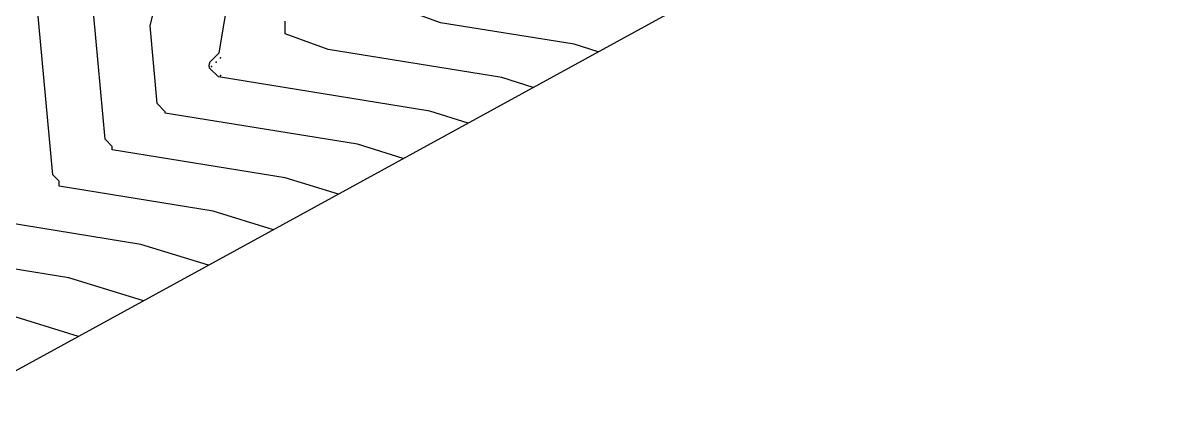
# Model space of a CAD drawing. Header units: metres. Extents: x 419582 to 423558, y 4805372 to 4807539.
# Drawn here: x 421780.29 to 421806, y 4806399.88 to 4806408.95 of the extents above; entities that cross this region are included whole.
import ezdxf

# ---------------------------------------------------------------- set-up
doc = ezdxf.new("R2010")
doc.units = ezdxf.units.M
for name, color, linetype in [('C-TINN', 4, 'Continuous'), ('C-TINN-BNDY', 110, 'Continuous'), ('C-TOPO-MAJR', 9, 'Continuous'), ('C-TOPO-MINR', 8, 'Continuous')]:
    doc.layers.add(name, color=color, linetype=linetype)

msp = doc.modelspace()

# ---------------------------------------------------------------- linework, layer by layer
at = {"layer": 'C-TINN', "color": 4, "linetype": 'Continuous', "lineweight": -3}
for p in [(421784.57, 4806407.96, 1793.04), (421784.67, 4806408.06, 1793.04), (421784.77, 4806408.16, 1793.04), (421784.77, 4806407.76, 1793.04)]:
    msp.add_point(p, dxfattribs=at)
at = {"layer": 'C-TINN-BNDY', "color": 110, "linetype": 'Continuous', "lineweight": -3, "flags": 128}
msp.add_lwpolyline([(422724.87, 4807165.92), (422697.08, 4807146.67), (422577.28, 4807048.8), (422494.93, 4806993.73), (422433.35, 4806948.24), (422390.21, 4806913.55), (422303.24, 4806847.72), (422229.68, 4806793.83), (422213.19, 4806781.58), (422179.34, 4806755.48), (422143.63, 4806726.94), (422090.94, 4806686.36), (421935.65, 4806537.41), (421807.76, 4806419.27), (421798.23, 4806410.98), (421750.84, 4806385.06), (421712.43, 4806364.25), (421678.37, 4806344.94), (421648.74, 4806328.11), (421541.25, 4806258.62), (421434.62, 4806175.52), (421305.47, 4806115.01), (421187.67, 4806058.56)], dxfattribs=at)
at = {"layer": 'C-TOPO-MAJR', "color": 9, "linetype": 'Continuous', "lineweight": -3, "flags": 128}
for points, elevation in [([(421785.967, 4806404.273), (421784.603, 4806404.696), (421781.119, 4806405.257), (421781.119, 4806405.367), (421780.974, 4806405.512), (421780.501, 4806410.652)], 1790), ([(421793.319, 4806408.294), (421792.773, 4806408.463), (421789.748, 4806408.951), (421787.762, 4806409.68)], 1795)]:
    msp.add_lwpolyline(points, dxfattribs=dict(at, elevation=elevation))
at = {"layer": 'C-TOPO-MINR', "color": 8, "linetype": 'Continuous', "lineweight": -3, "flags": 128}
for points, elevation in [([(421790.378, 4806406.685), (421789.505, 4806406.956), (421784.722, 4806407.727), (421784.722, 4806407.729), (421784.523, 4806407.928), (421784.516, 4806407.995), (421784.536, 4806408.077), (421784.54, 4806408.074), (421784.638, 4806408.172), (421784.736, 4806408.27), (421785.585, 4806413.286)], 1793), ([(421788.908, 4806405.881), (421787.871, 4806406.203), (421783.521, 4806406.904), (421783.521, 4806406.941), (421783.34, 4806407.123), (421783.178, 4806408.881), (421783.69, 4806411)], 1792), ([(421787.437, 4806405.077), (421786.237, 4806405.449), (421782.32, 4806406.081), (421782.32, 4806406.154), (421782.157, 4806406.317), (421781.839, 4806409.766)], 1791), ([(421791.849, 4806407.49), (421791.139, 4806407.71), (421787.208, 4806408.343), (421786.235, 4806408.7), (421786.235, 4806408.988)], 1794), ([(421784.497, 4806403.469), (421782.969, 4806403.942), (421779.918, 4806404.434)], 1789), ([(421783.026, 4806402.664), (421781.335, 4806403.189), (421778.717, 4806403.611)], 1788), ([(421781.556, 4806401.86), (421779.701, 4806402.435)], 1787)]:
    msp.add_lwpolyline(points, dxfattribs=dict(at, elevation=elevation))

doc.saveas('drawing.dxf')
